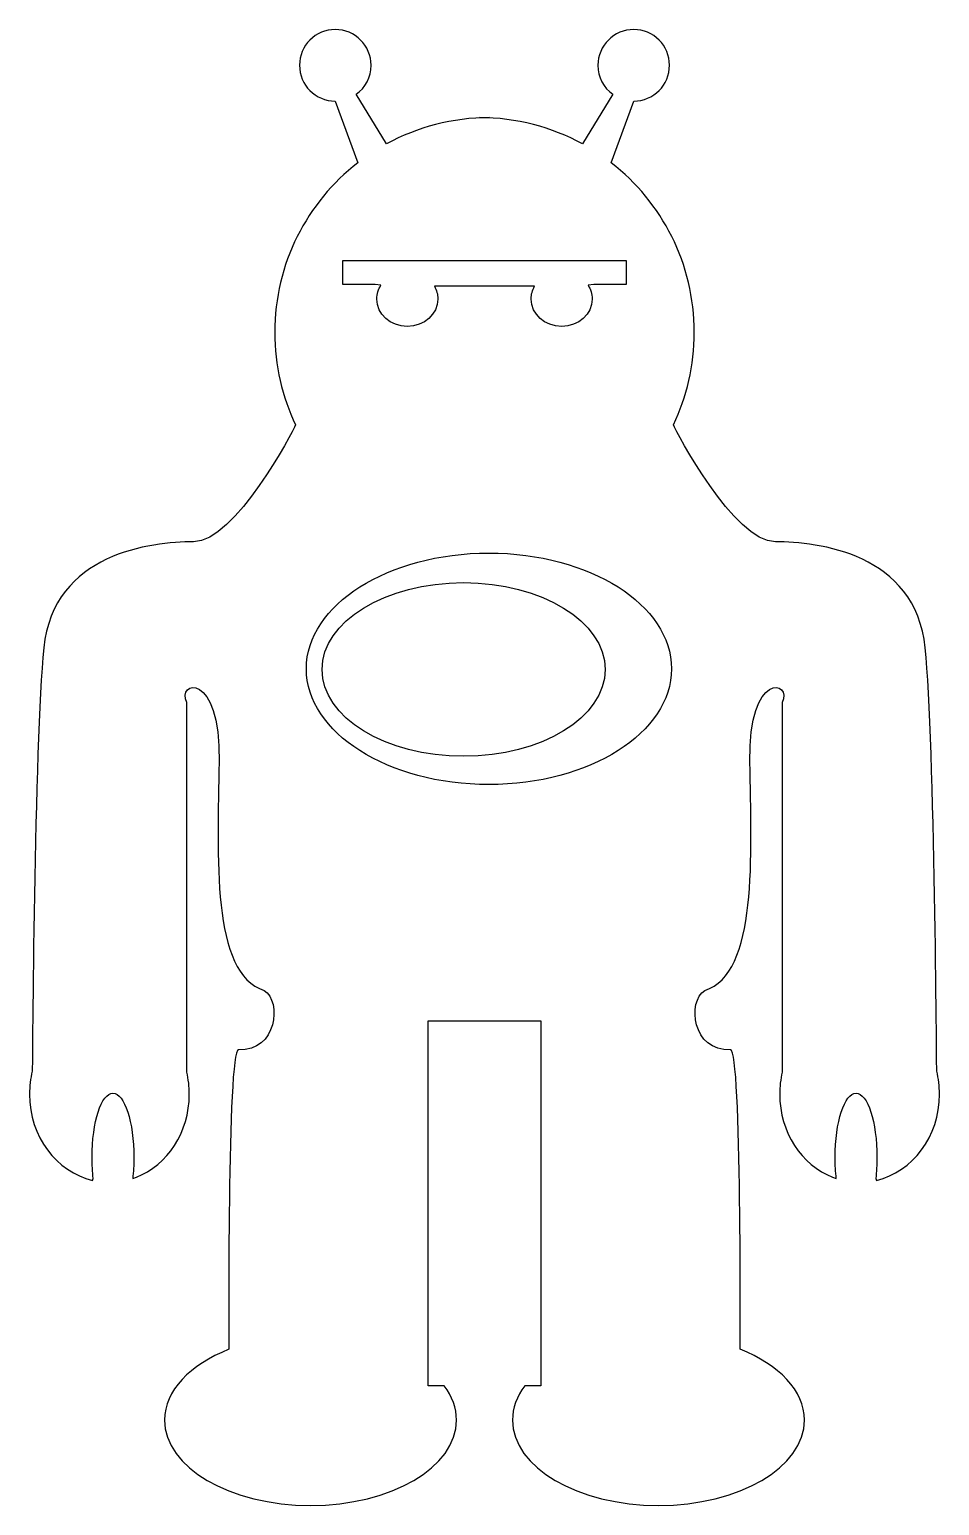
# Model space of a CAD drawing. Header units: centimetres. Extents: x -6.6 to 6.6, y -10.7 to 10.7.
import ezdxf

# ---------------------------------------------------------------- set-up
doc = ezdxf.new("R2010")
doc.units = ezdxf.units.CM
doc.header["$MEASUREMENT"] = 0
doc.layers.add('Camada 1', color=7, linetype='Continuous')

msp = doc.modelspace()

# ---------------------------------------------------------------- linework, layer by layer
at = {"layer": 'Camada 1'}
for points, knots in [([(-0.06962, -3.65825), (-0.06962, -3.65825), (-0.81236, -3.65825), (-0.81236, -3.65825), (-0.81236, -3.65825), (-0.81236, -3.65825), (-0.81236, -8.92854), (-0.81236, -8.92854), (-0.81236, -8.92854), (-0.81236, -8.92854), (-0.5799, -8.92854), (-0.5799, -8.92854), (-0.5799, -8.92854), (-0.46676, -9.07978), (-0.404, -9.2466), (-0.404, -9.42212), (-0.404, -9.42212), (-0.404, -10.10287), (-1.34732, -10.65447), (-2.51074, -10.65447), (-2.51074, -10.65447), (-3.67416, -10.65447), (-4.61748, -10.10284), (-4.61748, -9.42212), (-4.61748, -9.42212), (-4.61748, -8.99672), (-4.24899, -8.6217), (-3.68869, -8.40011), (-3.68869, -8.40011), (-3.68869, -8.40011), (-3.71517, -4.06915), (-3.55124, -4.076), (-3.55124, -4.076), (-2.99419, -4.09923), (-2.92455, -3.3797), (-3.17987, -3.21722), (-3.17987, -3.21722), (-3.94584, -2.98513), (-3.85297, -1.26751), (-3.82977, 0.07872), (-3.82977, 0.07872), (-3.80657, 1.42495), (-4.45646, 1.23926), (-4.29615, 0.9375), (-4.29615, 0.9375), (-4.29615, 0.9375), (-4.29615, -4.3992), (-4.29615, -4.3992), (-4.29615, -4.3992), (-4.27258, -4.50075), (-4.25988, -4.60735), (-4.25988, -4.71726), (-4.25988, -4.71726), (-4.25988, -5.26889), (-4.57794, -5.73855), (-5.02294, -5.91482), (-5.02294, -5.91482), (-5.02294, -5.91482), (-5.07662, -5.93548), (-5.07662, -5.93548), (-5.07662, -5.93548), (-5.06575, -5.8401), (-5.05995, -5.73781), (-5.05995, -5.63118), (-5.05995, -5.63118), (-5.05995, -5.11836), (-5.19486, -4.70276), (-5.36168, -4.70276), (-5.36168, -4.70276), (-5.5285, -4.70276), (-5.66341, -5.11837), (-5.66341, -5.63118), (-5.66341, -5.63118), (-5.66341, -5.73672), (-5.65762, -5.83827), (-5.64709, -5.93291), (-5.64709, -5.93291), (-5.64709, -5.93291), (-5.65579, -5.96085), (-5.65579, -5.96085), (-5.65579, -5.96085), (-6.17589, -5.83789), (-6.56575, -5.32798), (-6.56575, -4.71724), (-6.56575, -4.71724), (-6.56575, -4.60193), (-6.55197, -4.49023), (-6.52585, -4.38394), (-6.52585, -4.38394), (-6.52585, -4.38394), (-6.49902, 0.35723), (-6.35974, 1.72667), (-6.35974, 1.72667), (-6.22046, 3.09611), (-4.80462, 3.25858), (-4.20114, 3.25858), (-4.20114, 3.25858), (-3.59765, 3.25858), (-2.76207, 4.86013), (-2.7258, 4.94535), (-2.7258, 4.94535), (-2.9191, 5.35008), (-3.02753, 5.80305), (-3.02753, 6.28142), (-3.02753, 6.28142), (-3.02753, 7.27657), (-2.55858, 8.16258), (-1.82963, 8.73017), (-1.82963, 8.73017), (-1.82963, 8.73017), (-2.15314, 9.62089), (-2.15314, 9.62089), (-2.15314, 9.62089), (-2.43857, 9.62089), (-2.66995, 9.85227), (-2.66995, 10.1377), (-2.66995, 10.1377), (-2.66995, 10.42313), (-2.43857, 10.65449), (-2.15317, 10.65449), (-2.15317, 10.65449), (-1.86777, 10.65449), (-1.63636, 10.42311), (-1.63636, 10.13768), (-1.63636, 10.13768), (-1.63636, 9.96578), (-1.72015, 9.81346), (-1.84961, 9.71953), (-1.84961, 9.71953), (-1.84961, 9.71953), (-1.41188, 9.00433), (-1.41188, 9.00433), (-1.41188, 9.00433), (-0.97087, 9.2455), (-0.46494, 9.38223), (0.07325, 9.38223), (0.07325, 9.38223), (0.07325, 9.38223), (-0.07325, 9.38224), (-0.07325, 9.38224), (-0.07325, 9.38224), (0.46494, 9.38224), (0.97088, 9.24553), (1.41188, 9.00434), (1.41188, 9.00434), (1.41188, 9.00434), (1.84961, 9.71954), (1.84961, 9.71954), (1.84961, 9.71954), (1.72012, 9.81347), (1.63636, 9.96579), (1.63636, 10.13769), (1.63636, 10.13769), (1.63636, 10.42312), (1.86776, 10.65449), (2.15319, 10.65449), (2.15319, 10.65449), (2.4386, 10.65449), (2.66997, 10.42311), (2.66997, 10.13768), (2.66997, 10.13768), (2.66997, 9.85225), (2.43859, 9.62087), (2.15319, 9.62087), (2.15319, 9.62087), (2.15319, 9.62087), (1.82966, 8.73018), (1.82966, 8.73018), (1.82966, 8.73018), (2.55864, 8.1626), (3.02756, 7.27661), (3.02756, 6.28143), (3.02756, 6.28143), (3.02756, 5.80306), (2.91911, 5.3501), (2.72583, 4.94536), (2.72583, 4.94536), (2.76208, 4.86014), (3.59769, 3.25859), (4.20117, 3.25859), (4.20117, 3.25859), (4.80465, 3.25859), (6.2205, 3.09611), (6.35977, 1.72668), (6.35977, 1.72668), (6.49904, 0.35725), (6.52585, -4.38392), (6.52585, -4.38392), (6.52585, -4.38392), (6.55196, -4.4902), (6.56575, -4.60188), (6.56575, -4.71722), (6.56575, -4.71722), (6.56575, -5.32796), (6.17591, -5.83786), (5.65582, -5.96081), (5.65582, -5.96081), (5.65582, -5.96081), (5.64712, -5.93287), (5.64712, -5.93287), (5.64712, -5.93287), (5.65762, -5.83823), (5.66342, -5.73668), (5.66342, -5.63114), (5.66342, -5.63114), (5.66342, -5.11832), (5.52851, -4.70272), (5.36169, -4.70272), (5.36169, -4.70272), (5.19487, -4.70272), (5.05996, -5.11833), (5.05996, -5.63114), (5.05996, -5.63114), (5.05996, -5.73777), (5.06578, -5.84006), (5.07666, -5.93544), (5.07666, -5.93544), (5.07666, -5.93544), (5.023, -5.91477), (5.023, -5.91477), (5.023, -5.91477), (4.578, -5.7385), (4.25994, -5.26884), (4.25994, -4.71721), (4.25994, -4.71721), (4.25994, -4.60733), (4.27261, -4.5007), (4.29619, -4.39915), (4.29619, -4.39915), (4.29619, -4.39915), (4.29619, 0.93751), (4.29619, 0.93751), (4.29619, 0.93751), (4.4565, 1.23924), (3.80658, 1.42493), (3.82981, 0.07873), (3.82981, 0.07873), (3.85301, -1.2675), (3.94586, -2.98512), (3.17991, -3.21721), (3.17991, -3.21721), (2.92459, -3.37969), (2.9942, -4.09923), (3.55128, -4.07599), (3.55128, -4.07599), (3.71519, -4.06911), (3.68873, -8.4001), (3.68873, -8.4001), (3.68873, -8.4001), (4.24906, -8.62169), (4.61752, -8.99671), (4.61752, -9.42211), (4.61752, -9.42211), (4.61752, -10.10286), (3.67423, -10.65446), (2.51078, -10.65446), (2.51078, -10.65446), (1.34733, -10.65446), (0.40404, -10.10283), (0.40404, -9.42211), (0.40404, -9.42211), (0.40404, -9.24659), (0.46677, -9.07977), (0.57994, -8.92853), (0.57994, -8.92853), (0.57994, -8.92853), (0.81239, -8.92854), (0.81239, -8.92854), (0.81239, -8.92854), (0.81239, -8.92854), (0.81239, -3.65825), (0.81239, -3.65825), (0.81239, -3.65825), (0.81239, -3.65825), (0.06965, -3.65825), (0.06965, -3.65825), (0.06965, -3.65825), (0.06965, -3.65825), (-0.06962, -3.65825), (-0.06962, -3.65825)], [0, 0, 0, 0, 0.01408451, 0.01408451, 0.01408451, 0.01408451, 0.02816901, 0.02816901, 0.02816901, 0.02816901, 0.04225352, 0.04225352, 0.04225352, 0.04225352, 0.05633803, 0.05633803, 0.05633803, 0.05633803, 0.07042254, 0.07042254, 0.07042254, 0.07042254, 0.08450704, 0.08450704, 0.08450704, 0.08450704, 0.09859155, 0.09859155, 0.09859155, 0.09859155, 0.11267606, 0.11267606, 0.11267606, 0.11267606, 0.12676056, 0.12676056, 0.12676056, 0.12676056, 0.14084507, 0.14084507, 0.14084507, 0.14084507, 0.15492958, 0.15492958, 0.15492958, 0.15492958, 0.16901408, 0.16901408, 0.16901408, 0.16901408, 0.18309859, 0.18309859, 0.18309859, 0.18309859, 0.1971831, 0.1971831, 0.1971831, 0.1971831, 0.21126761, 0.21126761, 0.21126761, 0.21126761, 0.22535211, 0.22535211, 0.22535211, 0.22535211, 0.23943662, 0.23943662, 0.23943662, 0.23943662, 0.25352113, 0.25352113, 0.25352113, 0.25352113, 0.26760563, 0.26760563, 0.26760563, 0.26760563, 0.28169014, 0.28169014, 0.28169014, 0.28169014, 0.29577465, 0.29577465, 0.29577465, 0.29577465, 0.30985915, 0.30985915, 0.30985915, 0.30985915, 0.32394366, 0.32394366, 0.32394366, 0.32394366, 0.33802817, 0.33802817, 0.33802817, 0.33802817, 0.35211268, 0.35211268, 0.35211268, 0.35211268, 0.36619718, 0.36619718, 0.36619718, 0.36619718, 0.38028169, 0.38028169, 0.38028169, 0.38028169, 0.3943662, 0.3943662, 0.3943662, 0.3943662, 0.4084507, 0.4084507, 0.4084507, 0.4084507, 0.42253521, 0.42253521, 0.42253521, 0.42253521, 0.43661972, 0.43661972, 0.43661972, 0.43661972, 0.45070423, 0.45070423, 0.45070423, 0.45070423, 0.46478873, 0.46478873, 0.46478873, 0.46478873, 0.47887324, 0.47887324, 0.47887324, 0.47887324, 0.49295775, 0.49295775, 0.49295775, 0.49295775, 0.50704225, 0.50704225, 0.50704225, 0.50704225, 0.52112676, 0.52112676, 0.52112676, 0.52112676, 0.53521127, 0.53521127, 0.53521127, 0.53521127, 0.54929577, 0.54929577, 0.54929577, 0.54929577, 0.56338028, 0.56338028, 0.56338028, 0.56338028, 0.57746479, 0.57746479, 0.57746479, 0.57746479, 0.5915493, 0.5915493, 0.5915493, 0.5915493, 0.6056338, 0.6056338, 0.6056338, 0.6056338, 0.61971831, 0.61971831, 0.61971831, 0.61971831, 0.63380282, 0.63380282, 0.63380282, 0.63380282, 0.64788732, 0.64788732, 0.64788732, 0.64788732, 0.66197183, 0.66197183, 0.66197183, 0.66197183, 0.67605634, 0.67605634, 0.67605634, 0.67605634, 0.69014085, 0.69014085, 0.69014085, 0.69014085, 0.70422535, 0.70422535, 0.70422535, 0.70422535, 0.71830986, 0.71830986, 0.71830986, 0.71830986, 0.73239437, 0.73239437, 0.73239437, 0.73239437, 0.74647887, 0.74647887, 0.74647887, 0.74647887, 0.76056338, 0.76056338, 0.76056338, 0.76056338, 0.77464789, 0.77464789, 0.77464789, 0.77464789, 0.78873239, 0.78873239, 0.78873239, 0.78873239, 0.8028169, 0.8028169, 0.8028169, 0.8028169, 0.81690141, 0.81690141, 0.81690141, 0.81690141, 0.83098592, 0.83098592, 0.83098592, 0.83098592, 0.84507042, 0.84507042, 0.84507042, 0.84507042, 0.85915493, 0.85915493, 0.85915493, 0.85915493, 0.87323944, 0.87323944, 0.87323944, 0.87323944, 0.88732394, 0.88732394, 0.88732394, 0.88732394, 0.90140845, 0.90140845, 0.90140845, 0.90140845, 0.91549296, 0.91549296, 0.91549296, 0.91549296, 0.92957746, 0.92957746, 0.92957746, 0.92957746, 0.94366197, 0.94366197, 0.94366197, 0.94366197, 0.95774648, 0.95774648, 0.95774648, 0.95774648, 0.97183099, 0.97183099, 0.97183099, 0.97183099, 1, 1, 1, 1]), ([(0.04645, 6.94694), (0.04645, 6.94694), (0.72389, 6.94694), (0.72389, 6.94694), (0.72389, 6.94694), (0.69161, 6.89217), (0.67312, 6.82981), (0.67312, 6.76342), (0.67312, 6.76342), (0.67312, 6.54546), (0.87042, 6.36885), (1.11413, 6.36885), (1.11413, 6.36885), (1.35784, 6.36885), (1.55514, 6.54546), (1.55514, 6.76342), (1.55514, 6.76342), (1.55514, 6.83668), (1.53302, 6.90521), (1.49421, 6.96397), (1.49421, 6.96397), (1.49421, 6.96397), (1.57835, 6.9723), (1.57835, 6.9723), (1.57835, 6.9723), (1.57835, 6.9723), (2.04257, 6.97231), (2.04257, 6.97231), (2.04257, 6.97231), (2.04257, 6.97231), (2.04257, 7.32048), (2.04257, 7.32048), (2.04257, 7.32048), (2.04257, 7.32048), (0.00001, 7.32048), (0.00001, 7.32048), (0.00001, 7.32048), (0.00001, 7.32048), (-2.04254, 7.32048), (-2.04254, 7.32048), (-2.04254, 7.32048), (-2.04254, 7.32048), (-2.04254, 6.97231), (-2.04254, 6.97231), (-2.04254, 6.97231), (-2.04254, 6.97231), (-1.57833, 6.97231), (-1.57833, 6.97231), (-1.57833, 6.97231), (-1.57833, 6.97231), (-1.49419, 6.96398), (-1.49419, 6.96398), (-1.49419, 6.96398), (-1.533, 6.90522), (-1.55512, 6.83669), (-1.55512, 6.76343), (-1.55512, 6.76343), (-1.55512, 6.54547), (-1.35782, 6.36886), (-1.11411, 6.36886), (-1.11411, 6.36886), (-0.8704, 6.36886), (-0.6731, 6.54547), (-0.6731, 6.76343), (-0.6731, 6.76343), (-0.6731, 6.82981), (-0.69159, 6.89218), (-0.72387, 6.94695), (-0.72387, 6.94695), (-0.72387, 6.94695), (-0.04642, 6.94694), (-0.04642, 6.94694), (-0.04642, 6.94694), (-0.04642, 6.94694), (0.04645, 6.94694), (0.04645, 6.94694)], [0, 0, 0, 0, 0.05, 0.05, 0.05, 0.05, 0.1, 0.1, 0.1, 0.1, 0.15, 0.15, 0.15, 0.15, 0.2, 0.2, 0.2, 0.2, 0.25, 0.25, 0.25, 0.25, 0.3, 0.3, 0.3, 0.3, 0.35, 0.35, 0.35, 0.35, 0.4, 0.4, 0.4, 0.4, 0.45, 0.45, 0.45, 0.45, 0.5, 0.5, 0.5, 0.5, 0.55, 0.55, 0.55, 0.55, 0.6, 0.6, 0.6, 0.6, 0.65, 0.65, 0.65, 0.65, 0.7, 0.7, 0.7, 0.7, 0.75, 0.75, 0.75, 0.75, 0.8, 0.8, 0.8, 0.8, 0.85, 0.85, 0.85, 0.85, 0.9, 0.9, 0.9, 0.9, 1, 1, 1, 1]), ([(0.06383, 3.09611), (-1.39119, 3.09611), (-2.5706, 2.34792), (-2.5706, 1.42492), (-2.5706, 1.42492), (-2.5706, 0.50192), (-1.39119, -0.24627), (0.06383, -0.24627), (0.06383, -0.24627), (1.51885, -0.24627), (2.69826, 0.50192), (2.69826, 1.42492), (2.69826, 1.42492), (2.69826, 2.34792), (1.51885, 3.09611), (0.06383, 3.09611)], [0, 0, 0, 0, 0.2, 0.2, 0.2, 0.2, 0.4, 0.4, 0.4, 0.4, 0.6, 0.6, 0.6, 0.6, 1, 1, 1, 1]), ([(1.7406, 1.41519), (1.7406, 2.10753), (0.82596, 2.66857), (-0.30193, 2.66857), (-0.30193, 2.66857), (-1.42985, 2.66857), (-2.34449, 2.10752), (-2.34449, 1.41519), (-2.34449, 1.41519), (-2.34449, 0.72286), (-1.42985, 0.16181), (-0.30193, 0.16181), (-0.30193, 0.16181), (0.82596, 0.16181), (1.7406, 0.72286), (1.7406, 1.41519)], [0, 0, 0, 0, 0.2, 0.2, 0.2, 0.2, 0.4, 0.4, 0.4, 0.4, 0.6, 0.6, 0.6, 0.6, 1, 1, 1, 1])]:
    msp.add_open_spline(points, degree=3, knots=knots, dxfattribs=at)

doc.saveas('drawing.dxf')
